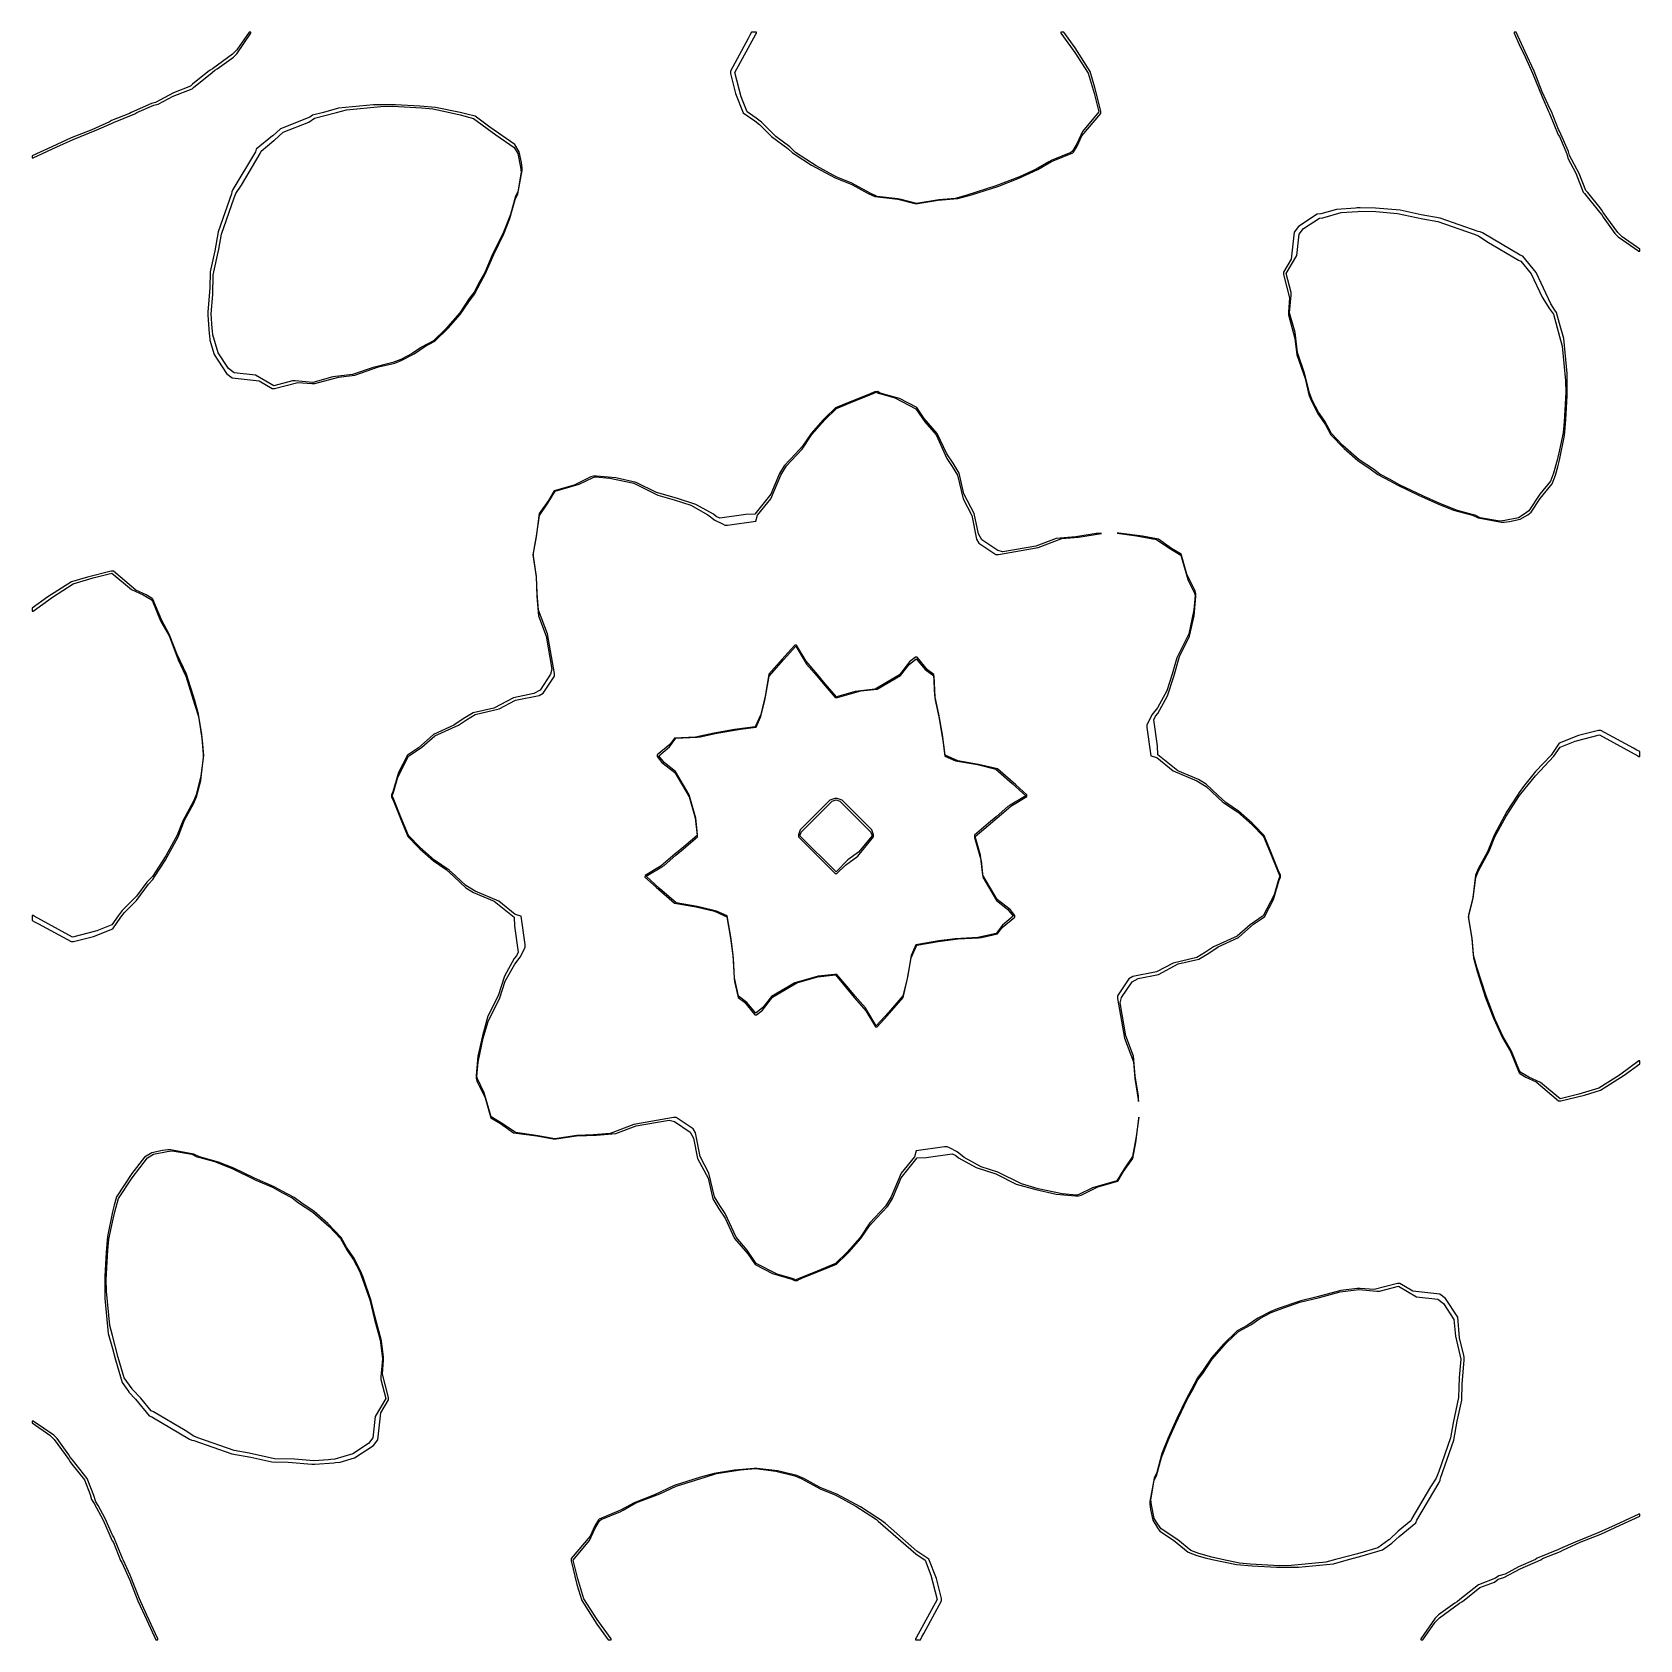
# Model space of a CAD drawing. Extents: x 65 to 85, y 65 to 85.
import ezdxf

# ---------------------------------------------------------------- set-up
doc = ezdxf.new("R2010")
doc.units = 0

msp = doc.modelspace()

# ---------------------------------------------------------------- linework, layer by layer
for points in [[(65.015, 83.435), (65.306, 83.571), (65.512, 83.665), (65.807, 83.782), (65.987, 83.862), (66.011, 83.876), (66.277, 83.982), (66.301, 83.998), (66.514, 84.091), (66.57, 84.102), (66.755, 84.204), (66.99, 84.296), (67.006, 84.312), (67.241, 84.496), (67.275, 84.527), (67.304, 84.542), (67.506, 84.689), (67.545, 84.731), (67.723, 84.987), (67.723, 84.999), (67.699, 84.999), (67.546, 84.78), (67.494, 84.724), (67.246, 84.544), (67.214, 84.527), (67.188, 84.504), (66.994, 84.352), (66.97, 84.327), (66.761, 84.246), (66.537, 84.122), (66.486, 84.112), (66.232, 84.001), (66.211, 83.988), (65.989, 83.899), (65.961, 83.883), (65.743, 83.786), (65.488, 83.685), (65.244, 83.573), (65.001, 83.46), (65.001, 83.435), (65.015, 83.435)], [(73.846, 83.994), (73.992, 83.895), (74.049, 83.851), (74.199, 83.702), (74.401, 83.552), (74.458, 83.497), (74.491, 83.479), (74.697, 83.345), (74.989, 83.185), (75.196, 83.104), (75.401, 82.991), (75.485, 82.954), (75.767, 82.92), (75.982, 82.867), (76.018, 82.867), (76.272, 82.908), (76.516, 82.928), (76.685, 82.977), (77.013, 83.081), (77.267, 83.178), (77.51, 83.292), (77.68, 83.388), (77.947, 83.498), (77.956, 83.506), (78.001, 83.582), (78.059, 83.709), (78.294, 83.988), (78.294, 84.017), (78.221, 84.31), (78.162, 84.511), (77.975, 84.803), (77.833, 84.999), (77.798, 84.999), (77.798, 84.987), (77.972, 84.747), (78.138, 84.489), (78.211, 84.24), (78.269, 84.006), (78.066, 83.764), (77.999, 83.617), (77.94, 83.517), (77.923, 83.502), (77.677, 83.401), (77.647, 83.386), (77.49, 83.296), (77.283, 83.2), (76.987, 83.086), (76.629, 82.973), (76.484, 82.931), (76.277, 82.914), (76.003, 82.869), (75.81, 82.917), (75.771, 82.925), (75.514, 82.956), (75.434, 82.991), (75.19, 83.126), (75.011, 83.196), (74.754, 83.337), (74.496, 83.503), (74.427, 83.571), (74.251, 83.701), (74.072, 83.879), (74.008, 83.929), (73.893, 84.006), (73.819, 84.195), (73.74, 84.496), (74.003, 84.976), (74.01, 84.986), (74.01, 84.999), (73.948, 84.999), (73.93, 84.962), (73.908, 84.92), (73.686, 84.515), (73.686, 84.483), (73.75, 84.236), (73.846, 83.994)], [(83.571, 84.694), (83.665, 84.488), (83.782, 84.193), (83.862, 84.013), (83.876, 83.989), (83.982, 83.723), (83.998, 83.699), (84.091, 83.486), (84.102, 83.43), (84.204, 83.245), (84.296, 83.01), (84.312, 82.994), (84.496, 82.759), (84.527, 82.725), (84.542, 82.696), (84.689, 82.494), (84.731, 82.455), (84.987, 82.276), (84.999, 82.276), (84.999, 82.301), (84.78, 82.454), (84.724, 82.506), (84.544, 82.754), (84.527, 82.786), (84.504, 82.812), (84.352, 83.006), (84.327, 83.03), (84.246, 83.239), (84.122, 83.463), (84.112, 83.513), (84.001, 83.768), (83.988, 83.789), (83.898, 84.011), (83.883, 84.039), (83.786, 84.257), (83.685, 84.512), (83.573, 84.756), (83.46, 84.999), (83.435, 84.999), (83.435, 84.985), (83.499, 84.846), (83.571, 84.694)], [(67.263, 80.989), (67.418, 80.754), (67.488, 80.7), (67.825, 80.662), (67.986, 80.567), (68.017, 80.567), (68.304, 80.641), (68.481, 80.627), (68.517, 80.627), (68.811, 80.707), (69.015, 80.733), (69.309, 80.834), (69.514, 80.882), (69.592, 80.913), (69.754, 80.998), (69.884, 81.09), (70.008, 81.156), (70.179, 81.319), (70.326, 81.488), (70.432, 81.646), (70.502, 81.74), (70.584, 81.888), (70.637, 81.989), (70.744, 82.234), (70.868, 82.491), (70.944, 82.681), (71.01, 82.917), (71.043, 82.987), (71.096, 83.277), (71.096, 83.313), (71.087, 83.378), (71.06, 83.512), (71.004, 83.603), (70.693, 83.818), (70.511, 83.952), (70.407, 83.98), (70.323, 83.999), (70.017, 84.062), (69.825, 84.079), (69.519, 84.096), (69.247, 84.096), (68.813, 84.053), (68.624, 84), (68.489, 83.965), (68.456, 83.94), (68.089, 83.797), (67.996, 83.711), (67.991, 83.709), (67.788, 83.543), (67.777, 83.511), (67.499, 83.04), (67.486, 83.013), (67.479, 82.987), (67.315, 82.515), (67.273, 82.28), (67.217, 82.017), (67.211, 81.814), (67.186, 81.519), (67.186, 81.481), (67.201, 81.246), (67.206, 81.224), (67.211, 81.166), (67.263, 80.989)], [(67.247, 81.736), (67.254, 81.982), (67.322, 82.3), (67.355, 82.485), (67.512, 82.938), (67.533, 82.99), (67.606, 83.095), (67.839, 83.489), (67.849, 83.518), (68.009, 83.65), (68.012, 83.651), (68.123, 83.753), (68.443, 83.878), (68.511, 83.928), (68.788, 84), (68.909, 84.034), (69.337, 84.076), (69.482, 84.077), (69.848, 84.056), (69.983, 84.044), (70.197, 84), (70.324, 83.971), (70.489, 83.926), (70.769, 83.72), (70.995, 83.564), (71.042, 83.488), (71.076, 83.319), (71.085, 83.257), (71.041, 83.013), (71.011, 82.951), (71, 82.915), (70.951, 82.731), (70.863, 82.511), (70.72, 82.216), (70.63, 82.011), (70.567, 81.893), (70.498, 81.766), (70.438, 81.685), (70.319, 81.507), (70.143, 81.305), (69.992, 81.161), (69.842, 81.082), (69.729, 81.002), (69.585, 80.926), (69.486, 80.888), (69.241, 80.829), (68.985, 80.741), (68.739, 80.711), (68.491, 80.643), (68.274, 80.66), (68.238, 80.66), (68.005, 80.6), (67.78, 80.732), (67.512, 80.762), (67.443, 80.815), (67.314, 81.011), (67.249, 81.234), (67.244, 81.285), (67.239, 81.313), (67.227, 81.497), (67.247, 81.736)], [(80.627, 81.519), (80.627, 81.483), (80.707, 81.189), (80.733, 80.985), (80.834, 80.691), (80.882, 80.486), (80.913, 80.408), (80.998, 80.246), (81.09, 80.115), (81.155, 79.992), (81.319, 79.821), (81.493, 79.669), (81.645, 79.568), (81.74, 79.498), (81.888, 79.416), (81.989, 79.363), (82.244, 79.24), (82.488, 79.132), (82.681, 79.055), (82.917, 78.99), (82.987, 78.956), (83.277, 78.904), (83.313, 78.904), (83.378, 78.913), (83.512, 78.94), (83.606, 78.997), (83.648, 79.029), (83.758, 79.197), (83.909, 79.38), (83.951, 79.487), (83.98, 79.593), (83.999, 79.677), (84.062, 79.983), (84.079, 80.175), (84.096, 80.48), (84.096, 80.753), (84.053, 81.187), (84, 81.376), (83.964, 81.511), (83.942, 81.542), (83.893, 81.618), (83.71, 82.009), (83.543, 82.212), (83.511, 82.223), (83.04, 82.501), (83.013, 82.514), (82.987, 82.521), (82.515, 82.685), (82.28, 82.727), (82.017, 82.783), (81.71, 82.808), (81.52, 82.814), (81.482, 82.814), (81.462, 82.81), (81.224, 82.794), (81.032, 82.74), (80.987, 82.736), (80.754, 82.582), (80.7, 82.512), (80.662, 82.175), (80.567, 82.014), (80.567, 81.983), (80.641, 81.696), (80.627, 81.519)], [(80.762, 82.488), (80.815, 82.557), (81.013, 82.687), (81.054, 82.691), (81.285, 82.756), (81.492, 82.769), (81.513, 82.773), (81.715, 82.767), (81.983, 82.745), (82.3, 82.678), (82.485, 82.645), (82.938, 82.488), (82.99, 82.466), (83.095, 82.394), (83.489, 82.161), (83.518, 82.15), (83.649, 81.991), (83.784, 81.704), (83.877, 81.559), (83.927, 81.489), (84, 81.212), (84.034, 81.091), (84.076, 80.663), (84.077, 80.518), (84.056, 80.152), (84.044, 80.017), (84, 79.803), (83.971, 79.676), (83.927, 79.513), (83.887, 79.414), (83.754, 79.253), (83.619, 79.046), (83.561, 79.003), (83.488, 78.958), (83.319, 78.924), (83.257, 78.915), (83.013, 78.959), (82.951, 78.989), (82.915, 79), (82.731, 79.049), (82.512, 79.137), (82.306, 79.227), (82.01, 79.37), (81.892, 79.433), (81.766, 79.502), (81.685, 79.562), (81.507, 79.68), (81.305, 79.857), (81.162, 80.007), (81.082, 80.158), (81.002, 80.27), (80.926, 80.415), (80.888, 80.514), (80.829, 80.759), (80.741, 81.015), (80.711, 81.261), (80.643, 81.509), (80.66, 81.726), (80.66, 81.762), (80.6, 81.995), (80.733, 82.22), (80.762, 82.488)], [(69.48, 75.471), (69.499, 75.426), (69.598, 75.175), (69.675, 74.992), (69.798, 74.864), (69.824, 74.839), (69.993, 74.689), (70.15, 74.585), (70.247, 74.495), (70.395, 74.355), (70.49, 74.297), (70.746, 74.189), (70.995, 73.991), (71.001, 73.877), (71.047, 73.556), (71.024, 73.509), (70.997, 73.477), (70.877, 73.257), (70.796, 73.012), (70.671, 72.757), (70.601, 72.515), (70.546, 72.262), (70.523, 72.019), (70.523, 71.983), (70.534, 71.949), (70.634, 71.743), (70.705, 71.494), (70.825, 71.422), (70.988, 71.309), (71.278, 71.269), (71.482, 71.231), (71.518, 71.231), (71.774, 71.272), (72.019, 71.278), (72.26, 71.298), (72.514, 71.396), (72.924, 71.466), (72.989, 71.447), (73.184, 71.318), (73.229, 71.243), (73.279, 70.987), (73.41, 70.742), (73.468, 70.488), (73.542, 70.364), (73.623, 70.245), (73.739, 69.992), (73.903, 69.804), (73.994, 69.668), (74.209, 69.556), (74.449, 69.489), (74.485, 69.472), (74.515, 69.472), (74.529, 69.48), (74.574, 69.499), (74.825, 69.598), (75.008, 69.675), (75.136, 69.798), (75.161, 69.824), (75.31, 69.993), (75.415, 70.15), (75.502, 70.245), (75.645, 70.395), (75.703, 70.49), (75.811, 70.746), (76.009, 70.995), (76.123, 71.001), (76.444, 71.046), (76.491, 71.024), (76.523, 70.997), (76.743, 70.877), (76.988, 70.796), (77.243, 70.671), (77.485, 70.601), (77.738, 70.546), (77.981, 70.523), (78.017, 70.523), (78.051, 70.534), (78.257, 70.634), (78.506, 70.705), (78.577, 70.825), (78.691, 70.988), (78.728, 71.188), (78.768, 71.481), (78.768, 71.502), (78.734, 71.262), (78.689, 71.012), (78.584, 70.861), (78.494, 70.71), (78.192, 70.623), (78.021, 70.54), (77.991, 70.531), (77.812, 70.548), (77.515, 70.613), (77.307, 70.672), (77.012, 70.817), (76.807, 70.886), (76.593, 71.002), (76.508, 71.073), (76.413, 71.119), (76.382, 71.132), (76.348, 71.132), (75.996, 71.082), (75.975, 71.01), (75.811, 70.804), (75.687, 70.51), (75.615, 70.394), (75.422, 70.189), (75.302, 70.007), (75.139, 69.823), (74.992, 69.682), (74.765, 69.586), (74.548, 69.501), (74.499, 69.479), (74.478, 69.489), (74.442, 69.5), (74.268, 69.548), (74.005, 69.684), (73.895, 69.85), (73.756, 70.008), (73.62, 70.304), (73.554, 70.402), (73.488, 70.512), (73.42, 70.808), (73.31, 71.013), (73.252, 71.307), (73.223, 71.357), (73.011, 71.497), (72.977, 71.497), (72.486, 71.412), (72.19, 71.299), (71.981, 71.282), (71.777, 71.276), (71.501, 71.233), (71.272, 71.274), (71.012, 71.31), (70.861, 71.415), (70.71, 71.506), (70.623, 71.807), (70.54, 71.979), (70.531, 72.008), (70.548, 72.188), (70.613, 72.485), (70.672, 72.693), (70.817, 72.988), (70.886, 73.193), (71.003, 73.407), (71.073, 73.491), (71.119, 73.587), (71.132, 73.618), (71.132, 73.652), (71.082, 74.004), (71.01, 74.025), (70.804, 74.189), (70.51, 74.313), (70.394, 74.384), (70.268, 74.505), (70.189, 74.577), (70.007, 74.698), (69.823, 74.861), (69.682, 75.008), (69.586, 75.235), (69.501, 75.452), (69.479, 75.501), (69.489, 75.522), (69.5, 75.557), (69.548, 75.732), (69.684, 75.994), (69.85, 76.105), (70.008, 76.244), (70.305, 76.38), (70.402, 76.446), (70.512, 76.512), (70.808, 76.58), (71.013, 76.69), (71.307, 76.748), (71.357, 76.777), (71.497, 76.989), (71.497, 77.023), (71.412, 77.514), (71.299, 77.81), (71.282, 78.019), (71.276, 78.223), (71.233, 78.499), (71.274, 78.728), (71.311, 78.988), (71.416, 79.138), (71.506, 79.29), (71.807, 79.376), (71.979, 79.46), (72.009, 79.469), (72.188, 79.452), (72.487, 79.387), (72.783, 79.241), (72.986, 79.183), (73.193, 79.114), (73.407, 78.997), (73.491, 78.927), (73.587, 78.881), (73.618, 78.868), (73.652, 78.868), (74.004, 78.918), (74.025, 78.99), (74.189, 79.196), (74.313, 79.49), (74.384, 79.606), (74.505, 79.732), (74.577, 79.811), (74.698, 79.993), (74.861, 80.177), (75.008, 80.318), (75.235, 80.414), (75.452, 80.499), (75.501, 80.521), (75.523, 80.51), (75.557, 80.5), (75.732, 80.452), (75.994, 80.315), (76.105, 80.15), (76.244, 79.991), (76.38, 79.695), (76.446, 79.598), (76.512, 79.488), (76.58, 79.192), (76.69, 78.987), (76.748, 78.692), (76.777, 78.643), (76.988, 78.503), (77.023, 78.503), (77.514, 78.587), (77.81, 78.701), (78.017, 78.718), (78.303, 78.763), (78.237, 78.762), (77.982, 78.721), (77.74, 78.702), (77.485, 78.604), (77.076, 78.534), (77.011, 78.553), (76.815, 78.682), (76.771, 78.757), (76.72, 79.013), (76.59, 79.257), (76.531, 79.512), (76.458, 79.636), (76.377, 79.755), (76.26, 80.008), (76.097, 80.195), (76.006, 80.332), (75.791, 80.443), (75.55, 80.51), (75.515, 80.528), (75.484, 80.527), (75.471, 80.52), (75.426, 80.501), (75.175, 80.402), (74.992, 80.324), (74.864, 80.202), (74.839, 80.176), (74.689, 80.007), (74.585, 79.85), (74.495, 79.752), (74.355, 79.605), (74.297, 79.51), (74.189, 79.254), (73.991, 79.005), (73.877, 78.999), (73.556, 78.953), (73.508, 78.976), (73.477, 79.002), (73.257, 79.122), (73.014, 79.203), (72.767, 79.274), (72.513, 79.399), (72.262, 79.454), (72.019, 79.477), (71.983, 79.477), (71.949, 79.466), (71.743, 79.366), (71.494, 79.295), (71.422, 79.175), (71.309, 79.012), (71.269, 78.722), (71.231, 78.518), (71.231, 78.482), (71.272, 78.226), (71.278, 77.981), (71.298, 77.74), (71.396, 77.485), (71.466, 77.076), (71.447, 77.011), (71.318, 76.815), (71.243, 76.771), (70.987, 76.72), (70.742, 76.59), (70.488, 76.531), (70.364, 76.458), (70.245, 76.377), (69.992, 76.261), (69.805, 76.097), (69.668, 76.006), (69.556, 75.791), (69.489, 75.55), (69.472, 75.515), (69.472, 75.485), (69.48, 75.471)], [(78.498, 78.768), (78.738, 78.734), (78.988, 78.689), (79.138, 78.584), (79.29, 78.494), (79.376, 78.192), (79.46, 78.02), (79.469, 77.991), (79.452, 77.812), (79.387, 77.513), (79.241, 77.217), (79.183, 77.014), (79.114, 76.807), (78.997, 76.593), (78.927, 76.508), (78.881, 76.413), (78.868, 76.382), (78.868, 76.348), (78.917, 75.996), (78.99, 75.975), (79.196, 75.811), (79.49, 75.687), (79.606, 75.615), (79.811, 75.422), (79.993, 75.302), (80.177, 75.139), (80.318, 74.992), (80.414, 74.765), (80.499, 74.548), (80.521, 74.499), (80.511, 74.478), (80.5, 74.442), (80.452, 74.268), (80.315, 74.006), (80.15, 73.895), (79.992, 73.756), (79.695, 73.62), (79.598, 73.554), (79.488, 73.488), (79.192, 73.42), (78.987, 73.31), (78.693, 73.252), (78.643, 73.223), (78.503, 73.011), (78.503, 72.977), (78.587, 72.485), (78.701, 72.19), (78.718, 71.982), (78.763, 71.697), (78.762, 71.763), (78.721, 72.017), (78.702, 72.26), (78.604, 72.514), (78.534, 72.924), (78.553, 72.989), (78.682, 73.184), (78.757, 73.229), (79.013, 73.279), (79.257, 73.41), (79.512, 73.468), (79.636, 73.542), (79.755, 73.623), (80.008, 73.739), (80.195, 73.903), (80.332, 73.994), (80.443, 74.209), (80.511, 74.449), (80.528, 74.485), (80.528, 74.515), (80.52, 74.529), (80.501, 74.574), (80.402, 74.825), (80.324, 75.008), (80.202, 75.136), (80.175, 75.161), (80.007, 75.31), (79.85, 75.415), (79.755, 75.502), (79.605, 75.645), (79.51, 75.703), (79.254, 75.811), (79.005, 76.009), (78.999, 76.123), (78.953, 76.444), (78.976, 76.491), (79.003, 76.523), (79.122, 76.743), (79.203, 76.986), (79.274, 77.233), (79.399, 77.487), (79.454, 77.738), (79.477, 77.981), (79.477, 78.017), (79.466, 78.051), (79.366, 78.257), (79.295, 78.506), (79.175, 78.577), (79.012, 78.691), (78.812, 78.728), (78.519, 78.768), (78.498, 78.768)], [(65.038, 73.93), (65.08, 73.908), (65.485, 73.686), (65.517, 73.686), (65.764, 73.75), (66.006, 73.846), (66.105, 73.992), (66.148, 74.049), (66.297, 74.199), (66.448, 74.401), (66.503, 74.459), (66.521, 74.491), (66.655, 74.697), (66.815, 74.989), (66.896, 75.196), (67.009, 75.401), (67.046, 75.487), (67.097, 75.689), (67.103, 75.728), (67.133, 75.981), (67.133, 76.019), (67.113, 76.262), (67.072, 76.515), (67.023, 76.685), (66.919, 77.012), (66.805, 77.257), (66.707, 77.511), (66.612, 77.68), (66.502, 77.947), (66.494, 77.956), (66.418, 78.001), (66.291, 78.059), (66.012, 78.294), (65.982, 78.294), (65.69, 78.221), (65.489, 78.162), (65.197, 77.975), (65.001, 77.833), (65.001, 77.798), (65.013, 77.798), (65.253, 77.972), (65.511, 78.138), (65.759, 78.211), (65.994, 78.269), (66.235, 78.065), (66.383, 77.998), (66.482, 77.94), (66.498, 77.923), (66.599, 77.677), (66.614, 77.647), (66.704, 77.489), (66.817, 77.193), (66.913, 76.988), (67.026, 76.629), (67.068, 76.485), (67.116, 76.188), (67.132, 76.003), (67.101, 75.75), (67.043, 75.513), (67.008, 75.434), (66.874, 75.19), (66.803, 75.011), (66.663, 74.754), (66.496, 74.497), (66.429, 74.427), (66.299, 74.251), (66.12, 74.072), (66.071, 74.008), (65.994, 73.893), (65.805, 73.819), (65.504, 73.74), (65.024, 74.003), (65.014, 74.01), (65.001, 74.01), (65.001, 73.948), (65.038, 73.93)], [(72.763, 74.363), (72.989, 74.165), (73.26, 74.118), (73.487, 74.063), (73.641, 73.994), (73.687, 73.728), (73.719, 73.482), (73.733, 73.227), (73.739, 73.189), (73.782, 72.992), (73.86, 72.931), (73.99, 72.776), (74.013, 72.776), (74.085, 72.834), (74.209, 72.996), (74.512, 73.173), (74.775, 73.249), (74.992, 73.271), (75.132, 73.107), (75.226, 72.993), (75.373, 72.825), (75.492, 72.625), (75.511, 72.625), (75.637, 72.763), (75.835, 72.99), (75.883, 73.189), (75.891, 73.229), (75.936, 73.486), (76.005, 73.641), (76.272, 73.687), (76.518, 73.719), (76.773, 73.733), (76.811, 73.739), (77.008, 73.782), (77.068, 73.86), (77.223, 73.99), (77.223, 74.012), (77.166, 74.085), (77.004, 74.208), (76.826, 74.513), (76.799, 74.761), (76.732, 74.995), (76.893, 75.132), (77.006, 75.226), (77.175, 75.373), (77.375, 75.492), (77.375, 75.511), (77.237, 75.637), (77.01, 75.835), (76.81, 75.883), (76.771, 75.891), (76.514, 75.936), (76.358, 76.006), (76.325, 76.262), (76.281, 76.516), (76.23, 76.749), (76.216, 77.009), (76.14, 77.068), (76.01, 77.223), (75.987, 77.223), (75.915, 77.166), (75.791, 77.004), (75.487, 76.826), (75.239, 76.799), (75.005, 76.732), (74.867, 76.893), (74.774, 77.006), (74.627, 77.175), (74.508, 77.375), (74.489, 77.375), (74.363, 77.237), (74.165, 77.011), (74.118, 76.74), (74.063, 76.513), (73.994, 76.358), (73.738, 76.325), (73.484, 76.281), (73.251, 76.23), (72.991, 76.216), (72.931, 76.14), (72.776, 76.01), (72.776, 75.987), (72.834, 75.915), (72.996, 75.791), (73.173, 75.488), (73.249, 75.224), (73.271, 75.008), (73.107, 74.867), (72.994, 74.774), (72.825, 74.627), (72.625, 74.508), (72.624, 74.489), (72.763, 74.363)], [(72.835, 74.616), (72.862, 74.634), (73.006, 74.76), (73.105, 74.841), (73.279, 74.99), (73.279, 75.019), (73.257, 75.221), (73.175, 75.512), (73.004, 75.804), (72.866, 75.909), (72.795, 75.999), (72.928, 76.111), (73.009, 76.215), (73.273, 76.229), (73.312, 76.233), (73.516, 76.278), (73.812, 76.329), (74.006, 76.354), (74.064, 76.487), (74.113, 76.689), (74.121, 76.729), (74.167, 76.989), (74.345, 77.193), (74.499, 77.362), (74.616, 77.165), (74.634, 77.138), (74.76, 76.993), (74.841, 76.895), (74.99, 76.721), (75.017, 76.721), (75.307, 76.804), (75.513, 76.826), (75.804, 76.996), (75.909, 77.134), (75.999, 77.205), (76.111, 77.071), (76.215, 76.991), (76.229, 76.727), (76.233, 76.688), (76.278, 76.484), (76.329, 76.188), (76.354, 75.994), (76.486, 75.936), (76.758, 75.888), (76.99, 75.832), (77.193, 75.655), (77.362, 75.501), (77.165, 75.383), (77.138, 75.366), (76.994, 75.24), (76.895, 75.158), (76.721, 75.01), (76.721, 74.983), (76.804, 74.693), (76.826, 74.486), (76.996, 74.196), (77.134, 74.09), (77.205, 74.001), (77.071, 73.889), (76.992, 73.787), (76.764, 73.737), (76.482, 73.721), (76.278, 73.695), (75.994, 73.646), (75.936, 73.514), (75.888, 73.242), (75.832, 73.01), (75.655, 72.806), (75.501, 72.638), (75.383, 72.835), (75.366, 72.862), (75.24, 73.006), (75.158, 73.105), (75.01, 73.279), (74.981, 73.279), (74.779, 73.258), (74.487, 73.175), (74.196, 73.004), (74.09, 72.866), (74.001, 72.795), (73.889, 72.928), (73.787, 73.008), (73.737, 73.235), (73.721, 73.518), (73.695, 73.722), (73.646, 74.005), (73.513, 74.064), (73.31, 74.113), (73.271, 74.121), (73.01, 74.167), (72.806, 74.345), (72.638, 74.499), (72.835, 74.616)], [(82.867, 73.977), (82.908, 73.728), (82.928, 73.484), (82.977, 73.315), (83.081, 72.987), (83.178, 72.733), (83.292, 72.49), (83.388, 72.32), (83.498, 72.052), (83.506, 72.044), (83.582, 71.999), (83.709, 71.941), (83.988, 71.706), (84.017, 71.706), (84.31, 71.778), (84.511, 71.837), (84.803, 72.025), (84.999, 72.167), (84.999, 72.202), (84.987, 72.202), (84.747, 72.027), (84.489, 71.862), (84.24, 71.789), (84.006, 71.731), (83.764, 71.934), (83.617, 72.001), (83.517, 72.06), (83.502, 72.077), (83.401, 72.323), (83.386, 72.352), (83.296, 72.51), (83.2, 72.717), (83.086, 73.013), (82.973, 73.37), (82.931, 73.516), (82.914, 73.722), (82.869, 73.996), (82.917, 74.19), (82.926, 74.228), (82.957, 74.485), (82.991, 74.565), (83.126, 74.81), (83.196, 74.989), (83.337, 75.246), (83.503, 75.502), (83.52, 75.526), (83.701, 75.749), (83.929, 75.993), (84.006, 76.107), (84.195, 76.181), (84.496, 76.26), (84.976, 75.996), (84.986, 75.99), (84.999, 75.99), (84.999, 76.052), (84.962, 76.069), (84.919, 76.092), (84.515, 76.314), (84.483, 76.314), (84.236, 76.249), (83.994, 76.154), (83.895, 76.007), (83.702, 75.801), (83.552, 75.616), (83.498, 75.543), (83.479, 75.509), (83.346, 75.304), (83.185, 75.011), (83.104, 74.804), (82.991, 74.599), (82.954, 74.514), (82.92, 74.233), (82.867, 74.017), (82.867, 73.977)], [(74.532, 74.989), (74.989, 74.532), (75.011, 74.532), (75.116, 74.637), (75.271, 74.75), (75.467, 74.988), (75.467, 75.016), (75.445, 75.076), (75.076, 75.445), (75.016, 75.467), (74.984, 75.467), (74.924, 75.445), (74.555, 75.076), (74.532, 75.016), (74.532, 74.989)], [(74.951, 75.432), (75, 75.45), (75.048, 75.432), (75.432, 75.048), (75.449, 75.004), (75.28, 74.799), (75.148, 74.703), (75, 74.555), (74.551, 75.004), (74.568, 75.048), (74.951, 75.432)], [(65.947, 68.813), (66, 68.624), (66.036, 68.486), (66.121, 68.201), (66.203, 68.087), (66.205, 68.082), (66.288, 67.994), (66.457, 67.788), (66.489, 67.776), (66.96, 67.498), (66.987, 67.486), (67.013, 67.479), (67.485, 67.315), (67.719, 67.273), (67.982, 67.217), (68.186, 67.211), (68.481, 67.186), (68.519, 67.186), (68.754, 67.201), (68.776, 67.206), (68.834, 67.211), (69.011, 67.263), (69.246, 67.418), (69.3, 67.488), (69.338, 67.825), (69.433, 67.986), (69.433, 68.017), (69.359, 68.304), (69.373, 68.481), (69.373, 68.519), (69.348, 68.721), (69.267, 69.015), (69.219, 69.219), (69.118, 69.513), (69.087, 69.592), (69.002, 69.754), (68.909, 69.884), (68.844, 70.007), (68.68, 70.179), (68.507, 70.33), (68.354, 70.432), (68.26, 70.502), (68.112, 70.584), (68.011, 70.637), (67.766, 70.744), (67.511, 70.867), (67.319, 70.944), (67.083, 71.01), (67.013, 71.043), (66.723, 71.096), (66.687, 71.096), (66.621, 71.087), (66.488, 71.06), (66.397, 71.004), (66.242, 70.803), (66.048, 70.511), (66.02, 70.407), (66, 70.323), (65.938, 70.017), (65.92, 69.825), (65.903, 69.519), (65.904, 69.247), (65.947, 68.813)], [(65.999, 70.197), (66.029, 70.324), (66.074, 70.489), (66.245, 70.747), (66.436, 70.996), (66.512, 71.042), (66.681, 71.076), (66.743, 71.085), (66.987, 71.041), (67.049, 71.011), (67.085, 71), (67.269, 70.951), (67.488, 70.863), (67.784, 70.72), (67.989, 70.63), (68.107, 70.567), (68.234, 70.498), (68.314, 70.438), (68.493, 70.319), (68.695, 70.143), (68.838, 69.992), (68.918, 69.842), (68.998, 69.729), (69.074, 69.585), (69.112, 69.487), (69.2, 69.231), (69.258, 68.985), (69.328, 68.729), (69.357, 68.496), (69.34, 68.274), (69.34, 68.238), (69.4, 68.005), (69.267, 67.78), (69.237, 67.512), (69.185, 67.443), (68.989, 67.314), (68.766, 67.249), (68.715, 67.244), (68.687, 67.239), (68.503, 67.227), (68.264, 67.247), (68.017, 67.254), (67.7, 67.322), (67.515, 67.355), (67.062, 67.512), (67.01, 67.533), (66.905, 67.606), (66.511, 67.839), (66.481, 67.849), (66.353, 68.006), (66.249, 68.117), (66.246, 68.124), (66.146, 68.261), (66.071, 68.514), (66, 68.788), (65.966, 68.909), (65.924, 69.337), (65.923, 69.482), (65.943, 69.848), (65.955, 69.983), (65.999, 70.197)], [(78.913, 66.621), (78.94, 66.488), (78.997, 66.394), (79.028, 66.352), (79.197, 66.242), (79.38, 66.091), (79.487, 66.049), (79.593, 66.02), (79.677, 66), (79.983, 65.938), (80.175, 65.92), (80.48, 65.903), (80.753, 65.904), (81.187, 65.947), (81.376, 66), (81.514, 66.036), (81.799, 66.121), (81.912, 66.204), (81.918, 66.206), (82.006, 66.288), (82.212, 66.457), (82.223, 66.489), (82.501, 66.96), (82.514, 66.987), (82.521, 67.013), (82.685, 67.485), (82.727, 67.719), (82.783, 67.982), (82.789, 68.186), (82.814, 68.481), (82.814, 68.518), (82.81, 68.536), (82.756, 68.759), (82.736, 69.013), (82.582, 69.246), (82.512, 69.3), (82.175, 69.338), (82.014, 69.433), (81.983, 69.433), (81.696, 69.359), (81.519, 69.373), (81.481, 69.373), (81.279, 69.348), (80.985, 69.267), (80.781, 69.219), (80.487, 69.118), (80.408, 69.087), (80.246, 69.002), (80.116, 68.909), (79.992, 68.844), (79.821, 68.68), (79.669, 68.507), (79.568, 68.354), (79.498, 68.26), (79.416, 68.112), (79.363, 68.01), (79.24, 67.756), (79.133, 67.512), (79.055, 67.319), (78.99, 67.083), (78.957, 67.013), (78.904, 66.723), (78.904, 66.687), (78.913, 66.621)], [(78.924, 66.681), (78.915, 66.743), (78.959, 66.987), (78.989, 67.049), (79, 67.085), (79.049, 67.269), (79.137, 67.488), (79.227, 67.694), (79.37, 67.99), (79.433, 68.107), (79.502, 68.234), (79.562, 68.314), (79.68, 68.493), (79.857, 68.695), (80.008, 68.838), (80.158, 68.918), (80.27, 68.998), (80.415, 69.074), (80.513, 69.112), (80.769, 69.2), (81.015, 69.258), (81.271, 69.328), (81.504, 69.357), (81.726, 69.34), (81.762, 69.34), (81.995, 69.4), (82.22, 69.267), (82.488, 69.237), (82.557, 69.185), (82.687, 68.987), (82.704, 68.78), (82.772, 68.493), (82.753, 68.264), (82.745, 68.017), (82.678, 67.7), (82.645, 67.515), (82.5, 67.095), (82.466, 67.01), (82.394, 66.905), (82.161, 66.511), (82.15, 66.481), (81.994, 66.353), (81.883, 66.249), (81.876, 66.246), (81.739, 66.146), (81.486, 66.071), (81.212, 66), (81.091, 65.966), (80.663, 65.924), (80.518, 65.923), (80.152, 65.943), (80.017, 65.955), (79.803, 65.999), (79.676, 66.029), (79.513, 66.073), (79.414, 66.113), (79.253, 66.245), (79.046, 66.381), (79.002, 66.439), (78.958, 66.512), (78.924, 66.681)], [(65.001, 67.699), (65.22, 67.546), (65.276, 67.494), (65.456, 67.246), (65.473, 67.214), (65.496, 67.188), (65.65, 66.99), (65.721, 66.808), (65.741, 66.747), (65.774, 66.695), (65.886, 66.489), (65.998, 66.232), (66.012, 66.211), (66.101, 65.989), (66.117, 65.961), (66.214, 65.743), (66.315, 65.488), (66.427, 65.244), (66.54, 65.001), (66.565, 65.001), (66.564, 65.015), (66.429, 65.306), (66.335, 65.512), (66.218, 65.807), (66.137, 65.987), (66.124, 66.011), (66.018, 66.277), (66.001, 66.301), (65.91, 66.511), (65.821, 66.674), (65.793, 66.719), (65.767, 66.798), (65.685, 67.009), (65.504, 67.241), (65.473, 67.275), (65.458, 67.304), (65.311, 67.506), (65.269, 67.545), (65.013, 67.723), (65.001, 67.723), (65.001, 67.699)], [(71.837, 65.489), (72.025, 65.197), (72.167, 65.001), (72.202, 65.001), (72.202, 65.013), (72.027, 65.253), (71.862, 65.511), (71.789, 65.759), (71.731, 65.994), (71.934, 66.235), (72.001, 66.383), (72.06, 66.483), (72.077, 66.498), (72.323, 66.599), (72.352, 66.614), (72.511, 66.704), (72.807, 66.817), (73.012, 66.913), (73.371, 67.026), (73.515, 67.069), (73.812, 67.116), (73.997, 67.132), (74.25, 67.101), (74.487, 67.043), (74.565, 67.008), (74.81, 66.874), (74.989, 66.803), (75.246, 66.662), (75.502, 66.497), (75.526, 66.479), (75.993, 66.071), (76.107, 65.994), (76.181, 65.805), (76.26, 65.504), (75.996, 65.024), (75.99, 65.014), (75.99, 65.001), (76.052, 65.001), (76.069, 65.038), (76.092, 65.08), (76.314, 65.485), (76.314, 65.517), (76.249, 65.764), (76.154, 66.006), (76.007, 66.105), (75.616, 66.448), (75.542, 66.502), (75.509, 66.521), (75.304, 66.654), (75.011, 66.815), (74.804, 66.896), (74.599, 67.009), (74.513, 67.046), (74.311, 67.097), (74.272, 67.103), (74.019, 67.133), (73.981, 67.133), (73.738, 67.113), (73.485, 67.072), (73.315, 67.023), (72.988, 66.919), (72.743, 66.805), (72.489, 66.707), (72.32, 66.612), (72.052, 66.502), (72.044, 66.494), (71.999, 66.419), (71.941, 66.291), (71.706, 66.012), (71.706, 65.982), (71.778, 65.69), (71.837, 65.489)], [(82.454, 65.22), (82.506, 65.276), (82.754, 65.456), (82.786, 65.473), (82.812, 65.496), (83.009, 65.65), (83.189, 65.72), (83.238, 65.754), (83.308, 65.775), (83.511, 65.886), (83.768, 65.998), (83.789, 66.012), (84.011, 66.101), (84.039, 66.117), (84.257, 66.214), (84.512, 66.315), (84.756, 66.427), (84.999, 66.54), (84.999, 66.565), (84.985, 66.564), (84.694, 66.429), (84.488, 66.335), (84.193, 66.218), (84.013, 66.137), (83.989, 66.124), (83.723, 66.018), (83.699, 66.001), (83.489, 65.91), (83.323, 65.819), (83.245, 65.796), (83.205, 65.768), (82.991, 65.685), (82.759, 65.504), (82.725, 65.473), (82.696, 65.458), (82.494, 65.311), (82.455, 65.269), (82.276, 65.013), (82.276, 65.001), (82.301, 65.001), (82.454, 65.22)]]:
    msp.add_lwpolyline(points, close=True)

doc.saveas('drawing.dxf')
